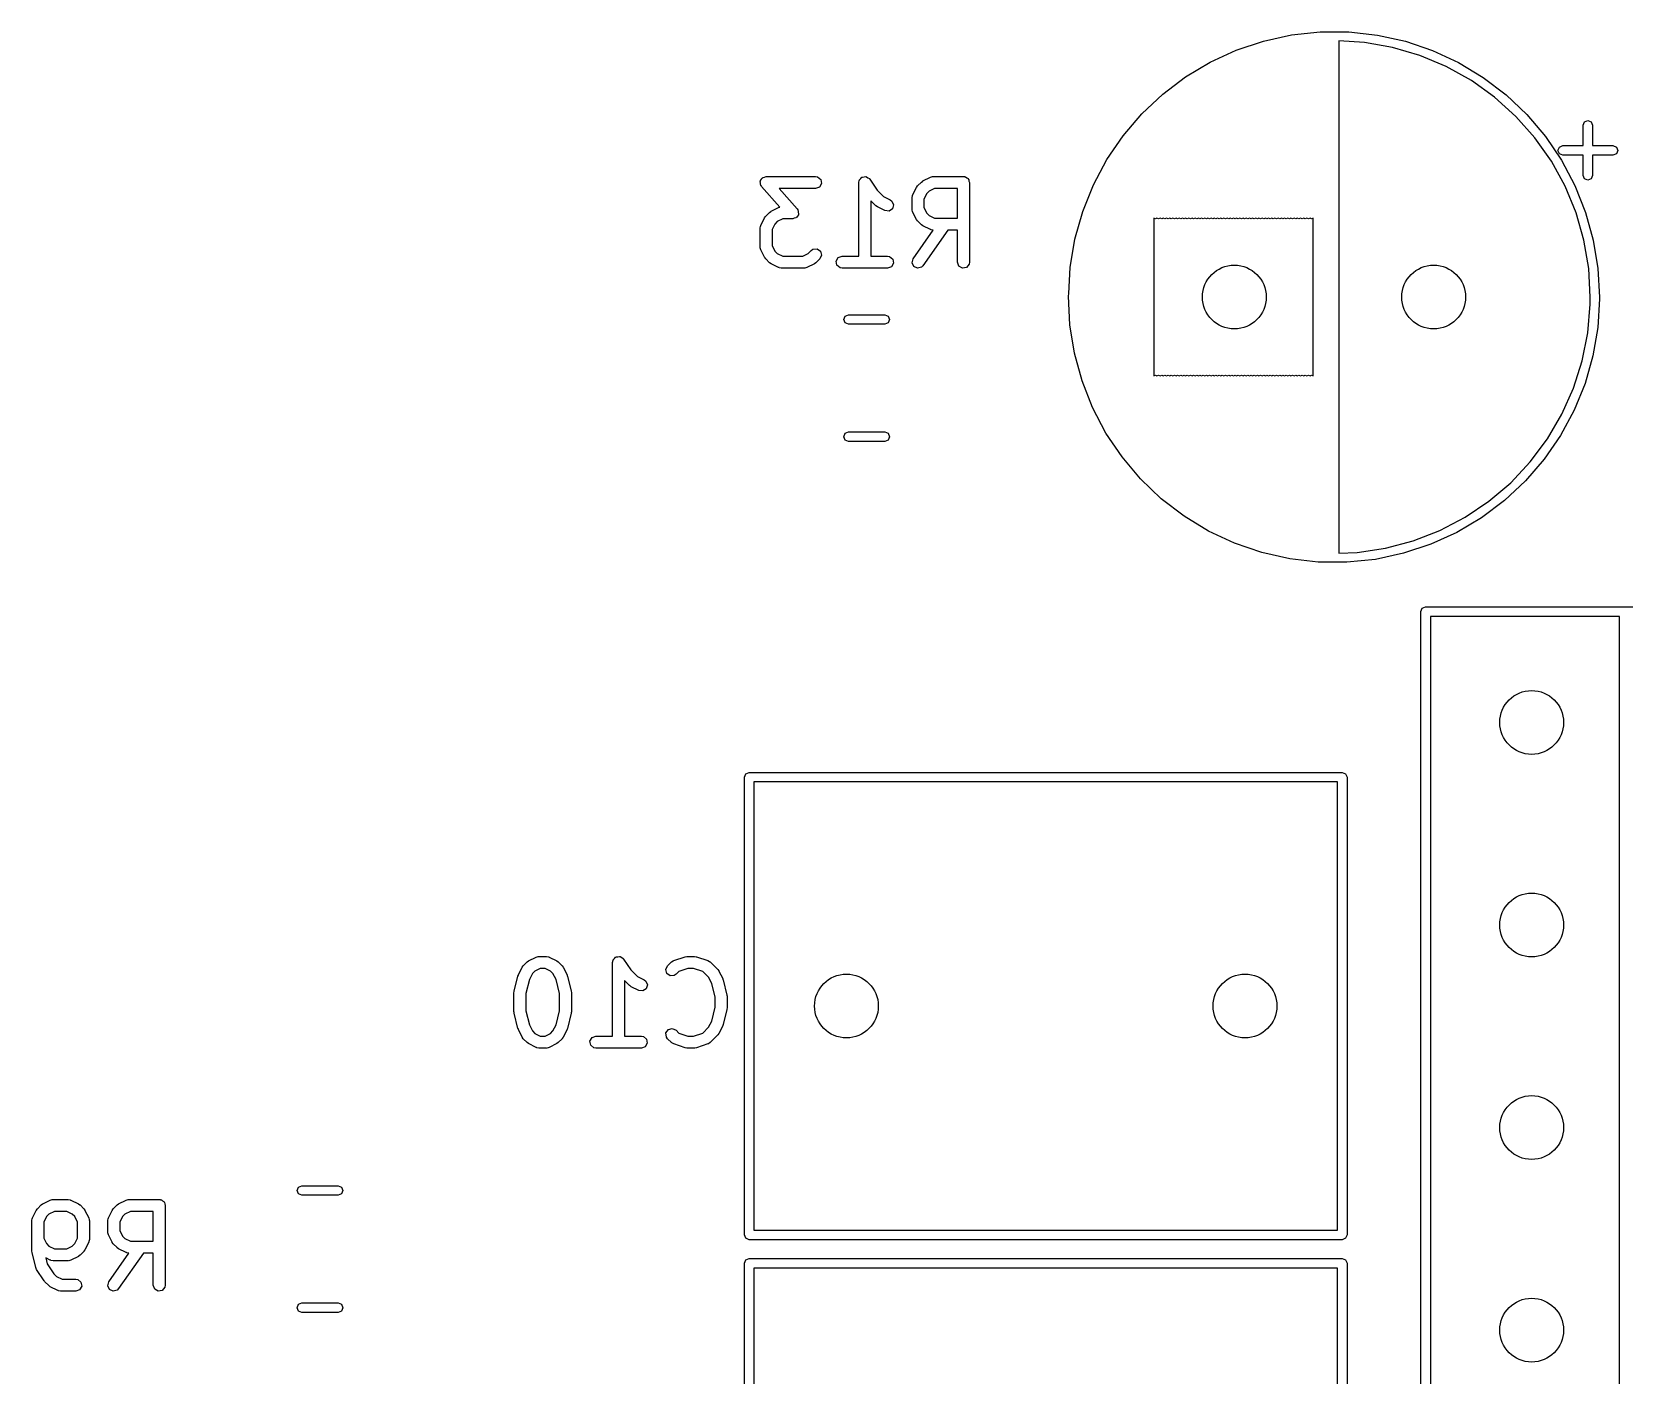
# Model space of a CAD drawing. Extents: x 83 to 134, y -229 to -46.
# Drawn here: x 86.56 to 106.53, y -89.97 to -73.13 of the extents above; entities that cross this region are included whole.
import ezdxf

# ---------------------------------------------------------------- set-up
doc = ezdxf.new("R2010")
doc.units = 0
doc.layers.add('BLACK', color=7, linetype='CONTINUOUS')

msp = doc.modelspace()

# ---------------------------------------------------------------- linework, layer by layer
at = {"layer": 'BLACK', "linetype": 'CONTINUOUS'}
for p, q in [((101.664, -73.3578), (102.006, -73.2436)), ((102.006, -73.2436), (102.358, -73.1668)), ((102.358, -73.1668), (102.716, -73.1286)), ((102.716, -73.1286), (103.076, -73.1292)), ((103.271, -73.2616), (102.95, -73.2414)), ((102.95, -73.2414), (102.95, -79.6639)), ((103.076, -73.1292), (103.434, -73.1687)), ((103.624, -73.3239), (103.271, -73.2616)), ((103.434, -73.1687), (103.786, -73.2467)), ((103.786, -73.2467), (104.127, -73.3621)), ((101.337, -73.5083), (101.664, -73.3578)), ((103.968, -73.4252), (103.624, -73.3239)), ((104.299, -73.5643), (103.968, -73.4252)), ((104.127, -73.3621), (104.453, -73.5138)), ((100.741, -73.9106), (101.028, -73.6933)), ((101.028, -73.6933), (101.337, -73.5083)), ((104.613, -73.7394), (104.299, -73.5643)), ((104.453, -73.5138), (104.762, -73.6998)), ((104.762, -73.6998), (105.048, -73.9181)), ((104.905, -73.9484), (104.613, -73.7394)), ((100.479, -74.1576), (100.741, -73.9106)), ((105.171, -74.1886), (104.905, -73.9484)), ((105.048, -73.9181), (105.309, -74.166)), ((100.245, -74.4314), (100.479, -74.1576)), ((105.41, -74.457), (105.171, -74.1886)), ((105.309, -74.166), (105.542, -74.4407)), ((106.015, -74.3), (106.033, -74.2576)), ((106.015, -74.555), (106.015, -74.3)), ((106.033, -74.2576), (106.075, -74.24)), ((106.075, -74.24), (106.118, -74.2576)), ((106.118, -74.2576), (106.135, -74.3)), ((106.135, -74.3), (106.135, -74.555)), ((100.042, -74.729), (100.245, -74.4314)), ((105.617, -74.7503), (105.41, -74.457)), ((105.542, -74.4407), (105.744, -74.7389)), ((105.7, -74.615), (105.718, -74.5726)), ((105.718, -74.6574), (105.7, -74.615)), ((105.718, -74.5726), (105.76, -74.555)), ((105.76, -74.675), (105.718, -74.6574)), ((105.76, -74.555), (106.015, -74.555)), ((106.015, -74.675), (105.76, -74.675)), ((106.015, -74.93), (106.015, -74.675)), ((106.135, -74.555), (106.39, -74.555)), ((106.39, -74.675), (106.135, -74.675)), ((106.135, -74.675), (106.135, -74.93)), ((106.39, -74.555), (106.433, -74.5726)), ((106.433, -74.6574), (106.39, -74.675)), ((106.433, -74.5726), (106.45, -74.615)), ((106.45, -74.615), (106.433, -74.6574)), ((99.872, -75.0467), (100.042, -74.729)), ((105.789, -75.0648), (105.617, -74.7503)), ((105.744, -74.7389), (105.913, -75.0572)), ((95.6929, -75.0044), (95.6958, -74.9992)), ((95.6964, -75.0243), (95.6929, -75.0044)), ((95.6957, -74.9932), (95.7084, -74.9774)), ((95.6958, -74.9992), (95.6957, -74.9932)), ((95.6968, -75.0445), (95.6964, -75.0243)), ((95.7012, -75.0518), (95.6968, -75.0445)), ((95.7018, -75.0549), (95.7012, -75.0518)), ((95.7044, -75.0571), (95.7018, -75.0549)), ((95.7103, -75.0668), (95.7044, -75.0571)), ((95.7084, -74.9774), (95.7185, -74.9599)), ((95.938, -75.327), (95.7103, -75.0668)), ((95.7185, -74.9599), (95.7241, -74.9579)), ((95.7241, -74.9579), (95.7279, -74.9532)), ((95.7279, -74.9532), (95.7477, -74.9493)), ((95.7477, -74.9493), (95.7667, -74.9424)), ((95.7667, -74.9424), (96.3858, -74.9424)), ((96.3858, -75.0924), (95.932, -75.0924)), ((95.932, -75.0924), (96.1565, -75.3489)), ((96.3858, -74.9424), (96.4114, -74.9469)), ((96.434, -75.0748), (96.3858, -75.0924)), ((96.4114, -74.9469), (96.4507, -74.9799)), ((96.4596, -75.0304), (96.434, -75.0748)), ((96.4507, -74.9799), (96.4596, -75.0304)), ((96.9298, -75.0174), (96.9343, -74.9917)), ((96.9298, -75.9424), (96.9298, -75.0174)), ((96.9343, -74.9917), (96.9371, -74.9884)), ((96.9371, -74.9884), (96.9376, -74.9841)), ((96.9376, -74.9841), (96.9533, -74.9691)), ((96.9533, -74.9691), (96.9673, -74.9524)), ((96.9673, -74.9524), (96.9716, -74.9517)), ((96.9716, -74.9517), (96.9747, -74.9487)), ((96.9747, -74.9487), (96.9964, -74.9473)), ((96.9964, -74.9473), (97.0178, -74.9435)), ((97.0178, -74.9435), (97.0216, -74.9457)), ((97.0216, -74.9457), (97.0259, -74.9454)), ((97.0259, -74.9454), (97.0434, -74.9583)), ((97.0434, -74.9583), (97.0623, -74.9692)), ((97.0623, -74.9692), (97.0637, -74.9732)), ((97.0637, -74.9732), (97.0672, -74.9758)), ((97.0672, -74.9758), (97.1583, -75.1125)), ((97.6044, -75.1743), (97.652, -75.0791)), ((97.652, -75.0791), (97.6654, -75.0611)), ((97.6654, -75.0611), (97.6661, -75.0596)), ((97.6661, -75.0596), (97.7137, -75.012)), ((97.7137, -75.012), (97.732, -74.9991)), ((97.732, -74.9991), (97.7332, -74.9979)), ((97.7332, -74.9979), (97.8284, -74.9503)), ((97.8797, -75.0924), (97.8111, -75.1266)), ((97.8284, -74.9503), (97.8534, -74.9429)), ((97.8534, -74.9429), (97.8577, -74.9439)), ((97.8577, -74.9439), (97.862, -74.9424)), ((97.862, -74.9424), (98.2429, -74.9424)), ((98.1679, -75.0924), (97.8797, -75.0924)), ((98.1679, -75.4662), (98.1679, -75.0924)), ((98.2429, -74.9424), (98.2526, -74.9441)), ((98.2526, -74.9441), (98.2559, -74.9435)), ((98.2559, -74.9435), (98.2588, -74.9452)), ((98.2588, -74.9452), (98.2686, -74.9469)), ((98.2686, -74.9469), (98.2835, -74.9594)), ((98.2835, -74.9594), (98.3004, -74.9692)), ((98.3004, -74.9692), (98.3027, -74.9755)), ((98.3027, -74.9755), (98.3079, -74.9799)), ((98.3079, -74.9799), (98.3112, -74.9991)), ((98.3112, -74.9991), (98.3179, -75.0174)), ((98.3179, -75.0174), (98.3179, -76.0174)), ((99.7377, -75.3809), (99.872, -75.0467)), ((105.926, -75.3967), (105.789, -75.0648)), ((105.913, -75.0572), (106.046, -75.3919)), ((106.033, -74.9724), (106.015, -74.93)), ((106.075, -74.99), (106.033, -74.9724)), ((106.118, -74.9724), (106.075, -74.99)), ((106.135, -74.93), (106.118, -74.9724)), ((97.1423, -75.3085), (97.0798, -75.2461)), ((97.0798, -75.2461), (97.0798, -75.9424)), ((97.1583, -75.1125), (97.2397, -75.1938)), ((97.2397, -75.1938), (97.3241, -75.236)), ((97.3241, -75.236), (97.345, -75.2515)), ((97.345, -75.2515), (97.3654, -75.2986)), ((97.3654, -75.2986), (97.3508, -75.3478)), ((97.5965, -75.2079), (97.601, -75.1822)), ((97.5965, -75.3507), (97.5965, -75.2079)), ((97.601, -75.1822), (97.6039, -75.1788)), ((97.6039, -75.1788), (97.6044, -75.1743)), ((97.7807, -75.157), (97.7465, -75.2256)), ((97.7465, -75.2256), (97.7465, -75.333)), ((97.8111, -75.1266), (97.7807, -75.157)), ((95.6996, -75.5553), (95.7473, -75.46)), ((95.7473, -75.46), (95.7606, -75.442)), ((95.7606, -75.442), (95.7613, -75.4405)), ((95.7613, -75.4405), (95.8089, -75.3929)), ((95.8089, -75.3929), (95.8273, -75.3801)), ((95.8273, -75.3801), (95.8284, -75.3789)), ((95.8284, -75.3789), (95.9236, -75.3313)), ((95.9749, -75.4733), (95.9064, -75.5076)), ((95.9236, -75.3313), (95.938, -75.327)), ((96.1, -75.4733), (95.9749, -75.4733)), ((96.119, -75.4664), (96.1, -75.4733)), ((96.1389, -75.4625), (96.119, -75.4664)), ((96.1426, -75.4578), (96.1389, -75.4625)), ((96.1483, -75.4558), (96.1426, -75.4578)), ((96.1584, -75.4383), (96.1483, -75.4558)), ((96.1565, -75.3489), (96.1623, -75.3586)), ((96.171, -75.4225), (96.1584, -75.4383)), ((96.1623, -75.3586), (96.165, -75.3608)), ((96.165, -75.3608), (96.1655, -75.3639)), ((96.1655, -75.3639), (96.17, -75.3712)), ((96.17, -75.3712), (96.1704, -75.3914)), ((96.1704, -75.3914), (96.1739, -75.4114)), ((96.1739, -75.4114), (96.1709, -75.4165)), ((96.1709, -75.4165), (96.171, -75.4225)), ((97.1437, -75.3092), (97.1423, -75.3085)), ((97.1617, -75.3226), (97.1437, -75.3092)), ((97.257, -75.3702), (97.1617, -75.3226)), ((97.3079, -75.376), (97.257, -75.3702)), ((97.3508, -75.3478), (97.3079, -75.376)), ((97.598, -75.3549), (97.5965, -75.3507)), ((97.597, -75.3593), (97.598, -75.3549)), ((97.6044, -75.3843), (97.597, -75.3593)), ((97.652, -75.4795), (97.6044, -75.3843)), ((97.6532, -75.4806), (97.652, -75.4795)), ((97.6661, -75.499), (97.6532, -75.4806)), ((97.7137, -75.5466), (97.6661, -75.499)), ((97.7465, -75.333), (97.7807, -75.4015)), ((97.7807, -75.4015), (97.8111, -75.4319)), ((97.8111, -75.4319), (97.8797, -75.4662)), ((97.8797, -75.4662), (98.1679, -75.4662)), ((99.6402, -75.7276), (99.7377, -75.3809)), ((100.649, -75.474), (100.629, -75.4657)), ((100.629, -75.4657), (100.629, -77.4423)), ((100.669, -75.4657), (100.649, -75.474)), ((100.689, -75.474), (100.669, -75.4657)), ((100.709, -75.4657), (100.689, -75.474)), ((100.729, -75.474), (100.709, -75.4657)), ((100.749, -75.4657), (100.729, -75.474)), ((100.769, -75.474), (100.749, -75.4657)), ((100.789, -75.4657), (100.769, -75.474)), ((100.809, -75.474), (100.789, -75.4657)), ((100.829, -75.4657), (100.809, -75.474)), ((100.849, -75.474), (100.829, -75.4657)), ((100.869, -75.4657), (100.849, -75.474)), ((100.889, -75.474), (100.869, -75.4657)), ((100.909, -75.4657), (100.889, -75.474)), ((100.929, -75.474), (100.909, -75.4657)), ((100.949, -75.4657), (100.929, -75.474)), ((100.969, -75.474), (100.949, -75.4657)), ((100.989, -75.4657), (100.969, -75.474)), ((101.009, -75.474), (100.989, -75.4657)), ((101.029, -75.4657), (101.009, -75.474)), ((101.049, -75.474), (101.029, -75.4657)), ((101.069, -75.4657), (101.049, -75.474)), ((101.089, -75.474), (101.069, -75.4657)), ((101.109, -75.4657), (101.089, -75.474)), ((101.129, -75.474), (101.109, -75.4657)), ((101.149, -75.4657), (101.129, -75.474)), ((101.169, -75.474), (101.149, -75.4657)), ((101.189, -75.4657), (101.169, -75.474)), ((101.209, -75.474), (101.189, -75.4657)), ((101.229, -75.4657), (101.209, -75.474)), ((101.249, -75.474), (101.229, -75.4657)), ((101.269, -75.4657), (101.249, -75.474)), ((101.289, -75.474), (101.269, -75.4657)), ((101.309, -75.4657), (101.289, -75.474)), ((101.329, -75.474), (101.309, -75.4657)), ((101.349, -75.4657), (101.329, -75.474)), ((101.369, -75.474), (101.349, -75.4657)), ((101.389, -75.4657), (101.369, -75.474)), ((101.409, -75.474), (101.389, -75.4657)), ((101.429, -75.4657), (101.409, -75.474)), ((101.449, -75.474), (101.429, -75.4657)), ((101.469, -75.4657), (101.449, -75.474)), ((101.489, -75.474), (101.469, -75.4657)), ((101.509, -75.4657), (101.489, -75.474)), ((101.529, -75.474), (101.509, -75.4657)), ((101.549, -75.4657), (101.529, -75.474)), ((101.569, -75.474), (101.549, -75.4657)), ((101.589, -75.4657), (101.569, -75.474)), ((101.609, -75.474), (101.589, -75.4657)), ((101.629, -75.4657), (101.609, -75.474)), ((101.649, -75.474), (101.629, -75.4657)), ((101.669, -75.4657), (101.649, -75.474)), ((101.689, -75.474), (101.669, -75.4657)), ((101.709, -75.4657), (101.689, -75.474)), ((101.729, -75.474), (101.709, -75.4657)), ((101.749, -75.4657), (101.729, -75.474)), ((101.769, -75.474), (101.749, -75.4657)), ((101.789, -75.4657), (101.769, -75.474)), ((101.809, -75.474), (101.789, -75.4657)), ((101.829, -75.4657), (101.809, -75.474)), ((101.849, -75.474), (101.829, -75.4657)), ((101.869, -75.4657), (101.849, -75.474)), ((101.889, -75.474), (101.869, -75.4657)), ((101.909, -75.4657), (101.889, -75.474)), ((101.929, -75.474), (101.909, -75.4657)), ((101.949, -75.4657), (101.929, -75.474)), ((101.969, -75.474), (101.949, -75.4657)), ((101.989, -75.4657), (101.969, -75.474)), ((102.009, -75.474), (101.989, -75.4657)), ((102.029, -75.4657), (102.009, -75.474)), ((102.049, -75.474), (102.029, -75.4657)), ((102.069, -75.4657), (102.049, -75.474)), ((102.089, -75.474), (102.069, -75.4657)), ((102.109, -75.4657), (102.089, -75.474)), ((102.129, -75.474), (102.109, -75.4657)), ((102.149, -75.4657), (102.129, -75.474)), ((102.169, -75.474), (102.149, -75.4657)), ((102.189, -75.4655), (102.169, -75.474)), ((102.21, -75.474), (102.189, -75.4655)), ((102.23, -75.4657), (102.21, -75.474)), ((102.25, -75.474), (102.23, -75.4657)), ((102.27, -75.4657), (102.25, -75.474)), ((102.29, -75.474), (102.27, -75.4657)), ((102.31, -75.4657), (102.29, -75.474)), ((102.33, -75.474), (102.31, -75.4657)), ((102.35, -75.4657), (102.33, -75.474)), ((102.37, -75.474), (102.35, -75.4657)), ((102.39, -75.4657), (102.37, -75.474)), ((102.41, -75.474), (102.39, -75.4657)), ((102.43, -75.4657), (102.41, -75.474)), ((102.45, -75.474), (102.43, -75.4657)), ((102.47, -75.4657), (102.45, -75.474)), ((102.49, -75.474), (102.47, -75.4657)), ((102.51, -75.4657), (102.49, -75.474)), ((102.53, -75.474), (102.51, -75.4657)), ((102.55, -75.4657), (102.53, -75.474)), ((102.57, -75.474), (102.55, -75.4657)), ((102.59, -75.4657), (102.57, -75.474)), ((102.61, -75.474), (102.59, -75.4657)), ((102.63, -75.4657), (102.61, -75.474)), ((102.63, -77.4423), (102.63, -75.4657)), ((106.025, -75.7417), (105.926, -75.3967)), ((106.046, -75.3919), (106.142, -75.7389)), ((95.6917, -75.5888), (95.6962, -75.5632)), ((95.6917, -75.8269), (95.6917, -75.5888)), ((95.6962, -75.5632), (95.6991, -75.5597)), ((95.6991, -75.5597), (95.6996, -75.5553)), ((95.876, -75.538), (95.8417, -75.6065)), ((95.8417, -75.6065), (95.8417, -75.8092)), ((95.9064, -75.5076), (95.876, -75.538)), ((97.61, -75.9744), (97.8609, -75.616)), ((97.7152, -75.5473), (97.7137, -75.5466)), ((97.7332, -75.5607), (97.7152, -75.5473)), ((98.0439, -75.6162), (97.7329, -76.0604)), ((97.8284, -75.6083), (97.7332, -75.5607)), ((97.8329, -75.6088), (97.8284, -75.6083)), ((97.8363, -75.6117), (97.8329, -75.6088)), ((97.8609, -75.616), (97.8363, -75.6117)), ((98.1679, -75.6162), (98.0439, -75.6162)), ((98.1679, -76.0174), (98.1679, -75.6162)), ((95.6932, -75.8311), (95.6917, -75.8269)), ((95.6922, -75.8355), (95.6932, -75.8311)), ((95.6996, -75.8604), (95.6922, -75.8355)), ((95.7473, -75.9557), (95.6996, -75.8604)), ((95.8417, -75.8092), (95.876, -75.8777)), ((95.876, -75.8777), (95.9064, -75.9081)), ((96.2937, -75.9081), (96.3327, -75.8691)), ((96.3327, -75.8691), (96.3541, -75.8542)), ((96.3541, -75.8542), (96.4052, -75.8497)), ((96.4052, -75.8497), (96.4472, -75.8791)), ((96.4472, -75.8791), (96.4605, -75.9287)), ((99.5808, -76.0828), (99.6402, -75.7276)), ((106.085, -76.0956), (106.025, -75.7417)), ((106.142, -75.7389), (106.201, -76.0944)), ((95.7484, -75.9568), (95.7473, -75.9557)), ((95.7613, -75.9752), (95.7484, -75.9568)), ((95.8089, -76.0228), (95.7613, -75.9752)), ((95.8104, -76.0235), (95.8089, -76.0228)), ((95.8284, -76.0368), (95.8104, -76.0235)), ((95.9236, -76.0845), (95.8284, -76.0368)), ((95.9064, -75.9081), (95.9749, -75.9424)), ((95.9281, -76.085), (95.9236, -76.0845)), ((95.9315, -76.0879), (95.9281, -76.085)), ((95.9572, -76.0924), (95.9315, -76.0879)), ((96.2429, -76.0924), (95.9572, -76.0924)), ((95.9749, -75.9424), (96.2252, -75.9424)), ((96.2252, -75.9424), (96.2937, -75.9081)), ((96.2471, -76.0908), (96.2429, -76.0924)), ((96.2515, -76.0919), (96.2471, -76.0908)), ((96.2764, -76.0845), (96.2515, -76.0919)), ((96.3717, -76.0368), (96.2764, -76.0845)), ((96.3728, -76.0357), (96.3717, -76.0368)), ((96.3912, -76.0228), (96.3728, -76.0357)), ((96.4388, -75.9752), (96.3912, -76.0228)), ((96.4605, -75.9287), (96.4388, -75.9752)), ((96.6452, -76.0044), (96.6709, -75.9599)), ((96.6541, -76.0549), (96.6452, -76.0044)), ((96.6934, -76.0879), (96.6541, -76.0549)), ((96.6709, -75.9599), (96.7191, -75.9424)), ((96.7191, -76.0924), (96.6934, -76.0879)), ((96.7191, -75.9424), (96.9298, -75.9424)), ((97.2905, -76.0924), (96.7191, -76.0924)), ((97.0798, -75.9424), (97.2905, -75.9424)), ((97.2905, -75.9424), (97.3162, -75.9469)), ((97.3387, -76.0748), (97.2905, -76.0924)), ((97.3162, -75.9469), (97.3555, -75.9799)), ((97.3644, -76.0304), (97.3387, -76.0748)), ((97.3555, -75.9799), (97.3644, -76.0304)), ((97.5968, -76.0239), (97.61, -75.9744)), ((97.6185, -76.0704), (97.5968, -76.0239)), ((97.665, -76.0921), (97.6185, -76.0704)), ((97.7145, -76.0788), (97.665, -76.0921)), ((97.7329, -76.0604), (97.7145, -76.0788)), ((98.1855, -76.0656), (98.1679, -76.0174)), ((98.2299, -76.0912), (98.1855, -76.0656)), ((98.2804, -76.0823), (98.2299, -76.0912)), ((98.3134, -76.043), (98.2804, -76.0823)), ((98.3179, -76.0174), (98.3134, -76.043)), ((99.5619, -76.4091), (99.5808, -76.0828)), ((106.105, -76.454), (106.085, -76.0956)), ((106.201, -76.0944), (106.22, -76.454)), ((99.56, -76.4424), (99.5619, -76.4091)), ((99.5782, -76.8021), (99.56, -76.4424)), ((106.104, -76.5438), (106.105, -76.454)), ((106.22, -76.4772), (106.198, -76.8367)), ((106.22, -76.454), (106.22, -76.4772)), ((96.7416, -76.735), (96.7591, -76.6926)), ((96.7591, -76.6926), (96.8016, -76.675)), ((96.8016, -76.675), (97.2557, -76.675)), ((97.2557, -76.675), (97.2981, -76.6926)), ((97.2981, -76.6926), (97.3157, -76.735)), ((106.074, -76.9014), (106.104, -76.5438)), ((96.7591, -76.7774), (96.7416, -76.735)), ((96.8016, -76.795), (96.7591, -76.7774)), ((97.2557, -76.795), (96.8016, -76.795)), ((97.2981, -76.7774), (97.2557, -76.795)), ((97.3157, -76.735), (97.2981, -76.7774)), ((99.6352, -77.1577), (99.5782, -76.8021)), ((106.004, -77.2536), (106.074, -76.9014)), ((106.198, -76.8367), (106.137, -77.1918)), ((99.7302, -77.5051), (99.6352, -77.1577)), ((105.896, -77.5957), (106.004, -77.2536)), ((106.137, -77.1918), (106.039, -77.5381)), ((100.629, -77.4423), (100.649, -77.434)), ((100.649, -77.434), (100.669, -77.4423)), ((100.669, -77.4423), (100.689, -77.434)), ((100.689, -77.434), (100.709, -77.4423)), ((100.709, -77.4423), (100.729, -77.434)), ((100.729, -77.434), (100.749, -77.4423)), ((100.749, -77.4423), (100.769, -77.434)), ((100.769, -77.434), (100.789, -77.4423)), ((100.789, -77.4423), (100.809, -77.434)), ((100.809, -77.434), (100.829, -77.4423)), ((100.829, -77.4423), (100.849, -77.434)), ((100.849, -77.434), (100.869, -77.4423)), ((100.869, -77.4423), (100.889, -77.434)), ((100.889, -77.434), (100.909, -77.4423)), ((100.909, -77.4423), (100.929, -77.434)), ((100.929, -77.434), (100.949, -77.4423)), ((100.949, -77.4423), (100.969, -77.434)), ((100.969, -77.434), (100.989, -77.4423)), ((100.989, -77.4423), (101.009, -77.434)), ((101.009, -77.434), (101.029, -77.4423)), ((101.029, -77.4423), (101.049, -77.434)), ((101.049, -77.434), (101.069, -77.4423)), ((101.069, -77.4423), (101.089, -77.434)), ((101.089, -77.434), (101.109, -77.4423)), ((101.109, -77.4423), (101.129, -77.434)), ((101.129, -77.434), (101.149, -77.4423)), ((101.149, -77.4423), (101.169, -77.434)), ((101.169, -77.434), (101.189, -77.4423)), ((101.189, -77.4423), (101.209, -77.434)), ((101.209, -77.434), (101.229, -77.4423)), ((101.229, -77.4423), (101.249, -77.434)), ((101.249, -77.434), (101.269, -77.4423)), ((101.269, -77.4423), (101.289, -77.434)), ((101.289, -77.434), (101.309, -77.4423)), ((101.309, -77.4423), (101.329, -77.434)), ((101.329, -77.434), (101.349, -77.4423)), ((101.349, -77.4423), (101.369, -77.434)), ((101.369, -77.434), (101.389, -77.4423)), ((101.389, -77.4423), (101.409, -77.434)), ((101.409, -77.434), (101.429, -77.4423)), ((101.429, -77.4423), (101.449, -77.434)), ((101.449, -77.434), (101.469, -77.4423)), ((101.469, -77.4423), (101.489, -77.434)), ((101.489, -77.434), (101.509, -77.4423)), ((101.509, -77.4423), (101.529, -77.434)), ((101.529, -77.434), (101.549, -77.4423)), ((101.549, -77.4423), (101.569, -77.434)), ((101.569, -77.434), (101.589, -77.4423)), ((101.589, -77.4423), (101.609, -77.434)), ((101.609, -77.434), (101.629, -77.4423)), ((101.629, -77.4423), (101.649, -77.434)), ((101.649, -77.434), (101.669, -77.4423)), ((101.669, -77.4423), (101.689, -77.434)), ((101.689, -77.434), (101.709, -77.4423)), ((101.709, -77.4423), (101.729, -77.434)), ((101.729, -77.434), (101.749, -77.4423)), ((101.749, -77.4423), (101.769, -77.434)), ((101.769, -77.434), (101.789, -77.4423)), ((101.789, -77.4423), (101.809, -77.434)), ((101.809, -77.434), (101.829, -77.4423)), ((101.829, -77.4423), (101.849, -77.434)), ((101.849, -77.434), (101.869, -77.4423)), ((101.869, -77.4423), (101.889, -77.434)), ((101.889, -77.434), (101.909, -77.4423)), ((101.909, -77.4423), (101.929, -77.434)), ((101.929, -77.434), (101.949, -77.4423)), ((101.949, -77.4423), (101.969, -77.434)), ((101.969, -77.434), (101.989, -77.4423)), ((101.989, -77.4423), (102.009, -77.434)), ((102.009, -77.434), (102.029, -77.4423)), ((102.029, -77.4423), (102.049, -77.434)), ((102.049, -77.434), (102.069, -77.4423)), ((102.069, -77.4423), (102.089, -77.434)), ((102.089, -77.434), (102.109, -77.4423)), ((102.109, -77.4423), (102.129, -77.434)), ((102.129, -77.434), (102.149, -77.4423)), ((102.149, -77.4423), (102.169, -77.434)), ((102.169, -77.434), (102.189, -77.4425)), ((102.189, -77.4425), (102.21, -77.434)), ((102.21, -77.434), (102.23, -77.4423)), ((102.23, -77.4423), (102.25, -77.434)), ((102.25, -77.434), (102.27, -77.4423)), ((102.27, -77.4423), (102.29, -77.434)), ((102.29, -77.434), (102.31, -77.4423)), ((102.31, -77.4423), (102.33, -77.434)), ((102.33, -77.434), (102.35, -77.4423)), ((102.35, -77.4423), (102.37, -77.434)), ((102.37, -77.434), (102.39, -77.4423)), ((102.39, -77.4423), (102.41, -77.434)), ((102.41, -77.434), (102.43, -77.4423)), ((102.43, -77.4423), (102.45, -77.434)), ((102.45, -77.434), (102.47, -77.4423)), ((102.47, -77.4423), (102.49, -77.434)), ((102.49, -77.434), (102.51, -77.4423)), ((102.51, -77.4423), (102.53, -77.434)), ((102.53, -77.434), (102.55, -77.4423)), ((102.55, -77.4423), (102.57, -77.434)), ((102.57, -77.434), (102.59, -77.4423)), ((102.59, -77.4423), (102.61, -77.434)), ((102.61, -77.434), (102.63, -77.4423)), ((99.8622, -77.8402), (99.7302, -77.5051)), ((105.75, -77.9236), (105.896, -77.5957)), ((106.039, -77.5381), (105.903, -77.8718)), ((100.03, -78.1591), (99.8622, -77.8402)), ((105.903, -77.8718), (105.732, -78.189)), ((105.568, -78.2332), (105.75, -77.9236)), ((96.7416, -78.205), (96.7591, -78.1626)), ((96.7591, -78.2474), (96.7416, -78.205)), ((96.7591, -78.1626), (96.8016, -78.145)), ((96.8016, -78.265), (96.7591, -78.2474)), ((96.8016, -78.145), (97.2557, -78.145)), ((97.2557, -78.265), (96.8016, -78.265)), ((97.2557, -78.145), (97.2981, -78.1626)), ((97.2981, -78.2474), (97.2557, -78.265)), ((97.2981, -78.1626), (97.3157, -78.205)), ((97.3157, -78.205), (97.2981, -78.2474)), ((100.231, -78.458), (100.03, -78.1591)), ((105.353, -78.5206), (105.568, -78.2332)), ((105.732, -78.189), (105.528, -78.4858)), ((100.463, -78.7335), (100.231, -78.458)), ((105.528, -78.4858), (105.293, -78.7588)), ((105.107, -78.7823), (105.353, -78.5206)), ((100.723, -78.9824), (100.463, -78.7335)), ((104.834, -79.0149), (105.107, -78.7823)), ((105.293, -78.7588), (105.03, -79.0049)), ((101.009, -79.2016), (100.723, -78.9824)), ((104.536, -79.2156), (104.834, -79.0149)), ((105.03, -79.0049), (104.742, -79.2212)), ((101.316, -79.3887), (101.009, -79.2016)), ((104.218, -79.3819), (104.536, -79.2156)), ((104.742, -79.2212), (104.433, -79.4051)), ((101.643, -79.5415), (101.316, -79.3887)), ((103.884, -79.5117), (104.218, -79.3819)), ((104.433, -79.4051), (104.105, -79.5544)), ((101.983, -79.6582), (101.643, -79.5415)), ((102.335, -79.7374), (101.983, -79.6582)), ((102.95, -79.6639), (103.181, -79.6558)), ((103.181, -79.6558), (103.536, -79.6034)), ((103.763, -79.6675), (103.411, -79.743)), ((103.536, -79.6034), (103.884, -79.5117)), ((104.105, -79.5544), (103.763, -79.6675)), ((102.693, -79.7781), (102.335, -79.7374)), ((103.053, -79.78), (102.693, -79.7781)), ((103.411, -79.743), (103.053, -79.78)), ((103.98, -80.398), (103.998, -80.3556)), ((103.98, -100.958), (103.98, -80.398)), ((103.998, -80.3556), (104.04, -80.338)), ((104.04, -80.338), (114.32, -80.338)), ((106.47, -80.458), (104.1, -80.458)), ((104.1, -80.458), (104.1, -100.898)), ((106.47, -100.898), (106.47, -80.458)), ((95.494, -82.474), (95.5116, -82.4316)), ((95.494, -88.214), (95.494, -82.474)), ((95.5116, -82.4316), (95.554, -82.414)), ((95.554, -82.414), (102.994, -82.414)), ((102.994, -82.414), (103.036, -82.4316)), ((103.036, -82.4316), (103.054, -82.474)), ((103.054, -82.474), (103.054, -88.214)), ((95.614, -82.534), (95.614, -88.154)), ((102.934, -82.534), (95.614, -82.534)), ((102.934, -88.154), (102.934, -82.534)), ((92.6586, -84.9533), (92.7063, -84.8581)), ((92.7063, -84.8581), (92.7196, -84.8401)), ((92.7196, -84.8401), (92.7203, -84.8386)), ((92.7203, -84.8386), (92.7679, -84.791)), ((92.7679, -84.791), (92.7863, -84.7781)), ((92.7863, -84.7781), (92.7874, -84.7769)), ((92.7874, -84.7769), (92.8826, -84.7293)), ((92.9339, -84.8714), (92.8654, -84.9056)), ((92.8826, -84.7293), (92.9076, -84.7219)), ((92.9076, -84.7219), (92.912, -84.7229)), ((92.912, -84.7229), (92.9162, -84.7214)), ((92.9162, -84.7214), (93.0114, -84.7214)), ((92.9937, -84.8714), (92.9339, -84.8714)), ((93.0622, -84.9056), (92.9937, -84.8714)), ((93.0114, -84.7214), (93.0371, -84.7259)), ((93.0371, -84.7259), (93.0405, -84.7288)), ((93.0405, -84.7288), (93.045, -84.7293)), ((93.045, -84.7293), (93.1402, -84.7769)), ((93.1402, -84.7769), (93.1582, -84.7903)), ((93.1582, -84.7903), (93.1597, -84.791)), ((93.1597, -84.791), (93.2073, -84.8386)), ((93.2073, -84.8386), (93.2202, -84.857)), ((93.2202, -84.857), (93.2214, -84.8581)), ((93.2214, -84.8581), (93.269, -84.9533)), ((93.8412, -84.7964), (93.8457, -84.7707)), ((93.8412, -85.7214), (93.8412, -84.7964)), ((93.8457, -84.7707), (93.8485, -84.7674)), ((93.8485, -84.7674), (93.849, -84.7631)), ((93.849, -84.7631), (93.8647, -84.7481)), ((93.8647, -84.7481), (93.8787, -84.7314)), ((93.8787, -84.7314), (93.8829, -84.7307)), ((93.8829, -84.7307), (93.8861, -84.7277)), ((93.8861, -84.7277), (93.9078, -84.7263)), ((93.9078, -84.7263), (93.9292, -84.7225)), ((93.9292, -84.7225), (93.9329, -84.7247)), ((93.9329, -84.7247), (93.9373, -84.7244)), ((93.9373, -84.7244), (93.9548, -84.7373)), ((93.9548, -84.7373), (93.9736, -84.7482)), ((93.9736, -84.7482), (93.9751, -84.7522)), ((93.9751, -84.7522), (93.9786, -84.7548)), ((93.9786, -84.7548), (94.0697, -84.8915)), ((94.0697, -84.8915), (94.1511, -84.9728)), ((94.5081, -84.8851), (94.5298, -84.8386)), ((94.5214, -84.9346), (94.5081, -84.8851)), ((94.5298, -84.8386), (94.5774, -84.791)), ((94.5774, -84.791), (94.5988, -84.776)), ((94.5988, -84.776), (94.6032, -84.7756)), ((94.6032, -84.7756), (94.6068, -84.7728)), ((94.6068, -84.7728), (94.7496, -84.7252)), ((94.7855, -84.8714), (94.671, -84.9096)), ((94.7496, -84.7252), (94.7718, -84.7219)), ((94.7718, -84.7219), (94.7733, -84.7214)), ((94.7733, -84.7214), (94.8686, -84.7214)), ((94.8564, -84.8714), (94.7855, -84.8714)), ((94.9709, -84.9096), (94.8564, -84.8714)), ((94.8686, -84.7214), (94.8907, -84.7253)), ((94.8907, -84.7253), (94.8923, -84.7252)), ((94.8923, -84.7252), (95.0351, -84.7728)), ((95.0351, -84.7728), (95.0581, -84.7853)), ((95.0581, -84.7853), (95.0604, -84.7891)), ((95.0604, -84.7891), (95.0645, -84.791)), ((95.0645, -84.791), (95.1597, -84.8862)), ((95.1597, -84.8862), (95.1726, -84.9046)), ((92.6053, -85.1591), (92.653, -84.9687)), ((92.653, -84.9687), (92.6582, -84.9568)), ((92.6582, -84.9568), (92.6586, -84.9533)), ((92.7965, -85.013), (92.7531, -85.1866)), ((92.835, -84.936), (92.7965, -85.013)), ((92.8654, -84.9056), (92.835, -84.936)), ((93.0926, -84.936), (93.0622, -84.9056)), ((93.1311, -85.013), (93.0926, -84.936)), ((93.1745, -85.1866), (93.1311, -85.013)), ((93.269, -84.9533), (93.2727, -84.9657)), ((93.2727, -84.9657), (93.2747, -84.9687)), ((93.2747, -84.9687), (93.3223, -85.1591)), ((94.0536, -85.0875), (93.9912, -85.0251)), ((93.9912, -85.0251), (93.9912, -85.7214)), ((94.0551, -85.0882), (94.0536, -85.0875)), ((94.0731, -85.1016), (94.0551, -85.0882)), ((94.1511, -84.9728), (94.2354, -85.015)), ((94.2354, -85.015), (94.2564, -85.0305)), ((94.2564, -85.0305), (94.2768, -85.0776)), ((94.2768, -85.0776), (94.2621, -85.1268)), ((94.5634, -84.9641), (94.5214, -84.9346)), ((94.6146, -84.9596), (94.5634, -84.9641)), ((94.6359, -84.9447), (94.6146, -84.9596)), ((94.671, -84.9096), (94.6359, -84.9447)), ((95.045, -84.9837), (94.9709, -84.9096)), ((95.0835, -85.0607), (95.045, -84.9837)), ((95.1269, -85.2342), (95.0835, -85.0607)), ((95.1726, -84.9046), (95.1737, -84.9057)), ((95.1737, -84.9057), (95.2214, -85.0009)), ((95.2214, -85.0009), (95.2251, -85.0133)), ((95.2251, -85.0133), (95.227, -85.0163)), ((95.227, -85.0163), (95.2747, -85.2068)), ((92.6031, -85.1773), (92.6057, -85.1626)), ((92.6031, -85.4154), (92.6031, -85.1773)), ((92.6057, -85.1626), (92.6053, -85.1591)), ((92.7531, -85.1866), (92.7531, -85.4062)), ((93.1745, -85.4062), (93.1745, -85.1866)), ((93.3223, -85.1591), (93.3233, -85.1741)), ((93.3233, -85.1741), (93.3245, -85.1773)), ((93.3245, -85.1773), (93.3245, -85.4154)), ((94.1684, -85.1492), (94.0731, -85.1016)), ((94.2193, -85.155), (94.1684, -85.1492)), ((94.2621, -85.1268), (94.2193, -85.155)), ((95.1269, -85.3586), (95.1269, -85.2342)), ((95.2747, -85.2068), (95.2757, -85.2217)), ((95.2757, -85.2217), (95.2769, -85.225)), ((95.2769, -85.225), (95.2769, -85.3678)), ((92.6043, -85.4187), (92.6031, -85.4154)), ((92.6053, -85.4336), (92.6043, -85.4187)), ((92.653, -85.6241), (92.6053, -85.4336)), ((92.7531, -85.4062), (92.7965, -85.5797)), ((93.1311, -85.5797), (93.1745, -85.4062)), ((93.3223, -85.4336), (93.2747, -85.6241)), ((93.3245, -85.4154), (93.3219, -85.4302)), ((93.3219, -85.4302), (93.3223, -85.4336)), ((95.0835, -85.5321), (95.1269, -85.3586)), ((95.2747, -85.386), (95.227, -85.5765)), ((95.2769, -85.3678), (95.2743, -85.3826)), ((95.2743, -85.3826), (95.2747, -85.386)), ((92.6549, -85.627), (92.653, -85.6241)), ((92.6586, -85.6394), (92.6549, -85.627)), ((92.7063, -85.7347), (92.6586, -85.6394)), ((92.7965, -85.5797), (92.835, -85.6567)), ((92.835, -85.6567), (92.8654, -85.6871)), ((92.8654, -85.6871), (92.9339, -85.7214)), ((92.9937, -85.7214), (93.0622, -85.6871)), ((93.0622, -85.6871), (93.0926, -85.6567)), ((93.0926, -85.6567), (93.1311, -85.5797)), ((93.269, -85.6394), (93.2214, -85.7347)), ((93.2694, -85.6359), (93.269, -85.6394)), ((93.2747, -85.6241), (93.2694, -85.6359)), ((94.5104, -85.6817), (94.5398, -85.6397)), ((94.5149, -85.7328), (94.5104, -85.6817)), ((94.5398, -85.6397), (94.5894, -85.6264)), ((94.5894, -85.6264), (94.6359, -85.6481)), ((94.6359, -85.6481), (94.671, -85.6832)), ((94.671, -85.6832), (94.7855, -85.7214)), ((94.8564, -85.7214), (94.9709, -85.6832)), ((94.9709, -85.6832), (95.045, -85.6091)), ((95.045, -85.6091), (95.0835, -85.5321)), ((95.1737, -85.6871), (95.1604, -85.7051)), ((95.2214, -85.5918), (95.1737, -85.6871)), ((95.2218, -85.5883), (95.2214, -85.5918)), ((95.227, -85.5765), (95.2218, -85.5883)), ((92.7074, -85.7358), (92.7063, -85.7347)), ((92.7203, -85.7542), (92.7074, -85.7358)), ((92.7679, -85.8018), (92.7203, -85.7542)), ((92.7694, -85.8025), (92.7679, -85.8018)), ((92.7874, -85.8158), (92.7694, -85.8025)), ((92.8826, -85.8635), (92.7874, -85.8158)), ((92.8871, -85.864), (92.8826, -85.8635)), ((92.8905, -85.8669), (92.8871, -85.864)), ((92.9162, -85.8714), (92.8905, -85.8669)), ((93.0114, -85.8714), (92.9162, -85.8714)), ((92.9339, -85.7214), (92.9937, -85.7214)), ((93.0156, -85.8698), (93.0114, -85.8714)), ((93.02, -85.8709), (93.0156, -85.8698)), ((93.045, -85.8635), (93.02, -85.8709)), ((93.1402, -85.8158), (93.045, -85.8635)), ((93.1413, -85.8147), (93.1402, -85.8158)), ((93.1597, -85.8018), (93.1413, -85.8147)), ((93.2073, -85.7542), (93.1597, -85.8018)), ((93.208, -85.7527), (93.2073, -85.7542)), ((93.2214, -85.7347), (93.208, -85.7527)), ((93.5566, -85.7834), (93.5823, -85.7389)), ((93.5655, -85.8339), (93.5566, -85.7834)), ((93.6048, -85.8669), (93.5655, -85.8339)), ((93.5823, -85.7389), (93.6305, -85.7214)), ((93.6305, -85.8714), (93.6048, -85.8669)), ((93.6305, -85.7214), (93.8412, -85.7214)), ((94.2019, -85.8714), (93.6305, -85.8714)), ((93.9912, -85.7214), (94.2019, -85.7214)), ((94.2019, -85.7214), (94.2276, -85.7259)), ((94.2501, -85.8538), (94.2019, -85.8714)), ((94.2276, -85.7259), (94.2669, -85.7589)), ((94.2758, -85.8094), (94.2501, -85.8538)), ((94.2669, -85.7589), (94.2758, -85.8094)), ((94.5298, -85.7542), (94.5149, -85.7328)), ((94.5774, -85.8018), (94.5298, -85.7542)), ((94.5815, -85.8037), (94.5774, -85.8018)), ((94.5839, -85.8075), (94.5815, -85.8037)), ((94.6068, -85.8199), (94.5839, -85.8075)), ((94.7496, -85.8675), (94.6068, -85.8199)), ((94.7512, -85.8675), (94.7496, -85.8675)), ((94.7733, -85.8714), (94.7512, -85.8675)), ((94.8686, -85.8714), (94.7733, -85.8714)), ((94.7855, -85.7214), (94.8564, -85.7214)), ((94.8701, -85.8708), (94.8686, -85.8714)), ((94.8923, -85.8675), (94.8701, -85.8708)), ((95.0351, -85.8199), (94.8923, -85.8675)), ((95.0387, -85.8171), (95.0351, -85.8199)), ((95.0431, -85.8167), (95.0387, -85.8171)), ((95.0645, -85.8018), (95.0431, -85.8167)), ((95.1597, -85.7066), (95.0645, -85.8018)), ((95.1604, -85.7051), (95.1597, -85.7066)), ((89.8829, -87.657), (89.9005, -87.6146)), ((89.9005, -87.6994), (89.8829, -87.657)), ((89.9005, -87.6146), (89.9429, -87.597)), ((89.9429, -87.597), (90.3971, -87.597)), ((90.3971, -87.597), (90.4395, -87.6146)), ((90.4395, -87.6146), (90.4571, -87.657)), ((90.4571, -87.657), (90.4395, -87.6994)), ((86.6108, -87.9061), (86.6242, -87.8881)), ((86.6242, -87.8881), (86.6249, -87.8866)), ((86.6249, -87.8866), (86.6725, -87.839)), ((86.6725, -87.839), (86.6909, -87.8261)), ((86.6909, -87.8261), (86.692, -87.8249)), ((86.692, -87.8249), (86.7872, -87.7773)), ((86.7872, -87.7773), (86.8122, -87.7699)), ((86.8122, -87.7699), (86.8165, -87.7709)), ((86.8165, -87.7709), (86.8208, -87.7694)), ((86.8208, -87.7694), (87.0112, -87.7694)), ((87.0112, -87.7694), (87.0369, -87.7739)), ((87.0369, -87.7739), (87.0403, -87.7768)), ((87.0403, -87.7768), (87.0448, -87.7773)), ((87.0448, -87.7773), (87.14, -87.8249)), ((87.14, -87.8249), (87.158, -87.8383)), ((87.158, -87.8383), (87.1595, -87.839)), ((87.1595, -87.839), (87.2071, -87.8866)), ((87.2071, -87.8866), (87.22, -87.905)), ((87.5632, -87.9061), (87.5766, -87.8881)), ((87.5766, -87.8881), (87.5773, -87.8866)), ((87.5773, -87.8866), (87.6249, -87.839)), ((87.6249, -87.839), (87.6432, -87.8261)), ((87.6432, -87.8261), (87.6444, -87.8249)), ((87.6444, -87.8249), (87.7396, -87.7773)), ((87.7396, -87.7773), (87.7646, -87.7699)), ((87.7646, -87.7699), (87.7689, -87.7709)), ((87.7689, -87.7709), (87.7731, -87.7694)), ((87.7731, -87.7694), (88.1541, -87.7694)), ((88.1541, -87.7694), (88.1638, -87.7711)), ((88.1638, -87.7711), (88.1671, -87.7705)), ((88.1671, -87.7705), (88.17, -87.7722)), ((88.17, -87.7722), (88.1797, -87.7739)), ((88.1797, -87.7739), (88.1947, -87.7864)), ((88.1947, -87.7864), (88.2115, -87.7962)), ((88.2115, -87.7962), (88.2139, -87.8025)), ((88.2139, -87.8025), (88.219, -87.8069)), ((88.219, -87.8069), (88.2224, -87.8261)), ((88.2224, -87.8261), (88.2291, -87.8444)), ((88.2291, -87.8444), (88.2291, -88.8444)), ((89.9429, -87.717), (89.9005, -87.6994)), ((90.3971, -87.717), (89.9429, -87.717)), ((90.4395, -87.6994), (90.3971, -87.717)), ((86.5553, -88.0349), (86.5598, -88.0092)), ((86.5553, -88.4158), (86.5553, -88.0349)), ((86.5598, -88.0092), (86.5627, -88.0058)), ((86.5627, -88.0058), (86.5632, -88.0013)), ((86.5632, -88.0013), (86.6108, -87.9061)), ((86.7395, -87.984), (86.7053, -88.0526)), ((86.7053, -88.0526), (86.7053, -88.2552)), ((86.7699, -87.9536), (86.7395, -87.984)), ((86.8385, -87.9194), (86.7699, -87.9536)), ((86.9935, -87.9194), (86.8385, -87.9194)), ((87.062, -87.9536), (86.9935, -87.9194)), ((87.0925, -87.984), (87.062, -87.9536)), ((87.1267, -88.0526), (87.0925, -87.984)), ((87.1267, -88.2552), (87.1267, -88.0526)), ((87.22, -87.905), (87.2212, -87.9061)), ((87.2212, -87.9061), (87.2688, -88.0013)), ((87.2688, -88.0013), (87.2762, -88.0263)), ((87.2762, -88.0263), (87.2752, -88.0306)), ((87.2752, -88.0306), (87.2767, -88.0349)), ((87.2767, -88.0349), (87.2767, -88.273)), ((87.5077, -88.0349), (87.5122, -88.0092)), ((87.5077, -88.1777), (87.5077, -88.0349)), ((87.5122, -88.0092), (87.5151, -88.0058)), ((87.5151, -88.0058), (87.5156, -88.0013)), ((87.5156, -88.0013), (87.5632, -87.9061)), ((87.6919, -87.984), (87.6577, -88.0526)), ((87.6577, -88.0526), (87.6577, -88.16)), ((87.7223, -87.9536), (87.6919, -87.984)), ((87.7908, -87.9194), (87.7223, -87.9536)), ((88.0791, -87.9194), (87.7908, -87.9194)), ((88.0791, -88.2932), (88.0791, -87.9194)), ((86.7053, -88.2552), (86.7395, -88.3238)), ((87.0925, -88.3238), (87.1267, -88.2552)), ((87.2767, -88.273), (87.2722, -88.2986)), ((87.5092, -88.1819), (87.5077, -88.1777)), ((87.5082, -88.1863), (87.5092, -88.1819)), ((87.5156, -88.2113), (87.5082, -88.1863)), ((87.5632, -88.3065), (87.5156, -88.2113)), ((87.6577, -88.16), (87.6919, -88.2285)), ((87.6919, -88.2285), (87.7223, -88.2589)), ((87.7223, -88.2589), (87.7908, -88.2932)), ((95.5116, -88.2564), (95.494, -88.214)), ((95.554, -88.274), (95.5116, -88.2564)), ((102.994, -88.274), (95.554, -88.274)), ((95.614, -88.154), (102.934, -88.154)), ((103.036, -88.2564), (102.994, -88.274)), ((103.054, -88.214), (103.036, -88.2564)), ((86.5565, -88.4191), (86.5553, -88.4158)), ((86.5575, -88.434), (86.5565, -88.4191)), ((86.6051, -88.6245), (86.5575, -88.434)), ((86.7395, -88.3238), (86.7699, -88.3542)), ((86.7699, -88.3542), (86.8385, -88.3884)), ((86.8385, -88.3884), (86.9935, -88.3884)), ((86.9935, -88.3884), (87.062, -88.3542)), ((87.14, -88.4829), (87.0448, -88.5305)), ((87.062, -88.3542), (87.0925, -88.3238)), ((87.1411, -88.4817), (87.14, -88.4829)), ((87.1595, -88.4688), (87.1411, -88.4817)), ((87.2071, -88.4212), (87.1595, -88.4688)), ((87.2078, -88.4197), (87.2071, -88.4212)), ((87.2212, -88.4017), (87.2078, -88.4197)), ((87.2688, -88.3065), (87.2212, -88.4017)), ((87.2693, -88.302), (87.2688, -88.3065)), ((87.2722, -88.2986), (87.2693, -88.302)), ((87.5212, -88.8014), (87.7721, -88.443)), ((87.5644, -88.3076), (87.5632, -88.3065)), ((87.5773, -88.326), (87.5644, -88.3076)), ((87.6249, -88.3736), (87.5773, -88.326)), ((87.6264, -88.3743), (87.6249, -88.3736)), ((87.6444, -88.3877), (87.6264, -88.3743)), ((87.955, -88.4432), (87.6441, -88.8874)), ((87.7396, -88.4353), (87.6444, -88.3877)), ((87.7441, -88.4358), (87.7396, -88.4353)), ((87.7475, -88.4387), (87.7441, -88.4358)), ((87.7721, -88.443), (87.7475, -88.4387)), ((87.7908, -88.2932), (88.0791, -88.2932)), ((88.0791, -88.4432), (87.955, -88.4432)), ((88.0791, -88.8444), (88.0791, -88.4432)), ((86.6054, -88.6248), (86.6051, -88.6245)), ((86.6155, -88.6479), (86.6054, -88.6248)), ((86.7107, -88.7907), (86.6155, -88.6479)), ((86.7872, -88.5305), (86.729, -88.5014)), ((86.729, -88.5014), (86.7475, -88.5755)), ((86.7475, -88.5755), (86.8314, -88.7014)), ((86.7917, -88.531), (86.7872, -88.5305)), ((86.7951, -88.5339), (86.7917, -88.531)), ((86.8208, -88.5384), (86.7951, -88.5339)), ((87.0112, -88.5384), (86.8208, -88.5384)), ((87.0155, -88.5369), (87.0112, -88.5384)), ((87.0198, -88.5379), (87.0155, -88.5369)), ((87.0448, -88.5305), (87.0198, -88.5379)), ((95.494, -88.57), (95.5116, -88.5276)), ((95.494, -94.31), (95.494, -88.57)), ((95.5116, -88.5276), (95.554, -88.51)), ((95.554, -88.51), (102.994, -88.51)), ((95.614, -88.63), (95.614, -94.25)), ((102.934, -88.63), (95.614, -88.63)), ((102.934, -94.25), (102.934, -88.63)), ((102.994, -88.51), (103.036, -88.5276)), ((103.036, -88.5276), (103.054, -88.57)), ((103.054, -88.57), (103.054, -94.31)), ((86.7136, -88.7928), (86.7107, -88.7907)), ((86.7201, -88.8022), (86.7136, -88.7928)), ((86.7677, -88.8498), (86.7201, -88.8022)), ((86.7692, -88.8505), (86.7677, -88.8498)), ((86.7872, -88.8638), (86.7692, -88.8505)), ((86.8825, -88.9115), (86.7872, -88.8638)), ((86.8314, -88.7014), (86.8652, -88.7351)), ((86.8652, -88.7351), (86.9337, -88.7694)), ((86.9337, -88.7694), (87.1065, -88.7694)), ((87.1065, -88.7694), (87.1321, -88.7739)), ((87.1321, -88.7739), (87.1714, -88.8069)), ((87.1803, -88.8574), (87.1547, -88.9018)), ((87.1714, -88.8069), (87.1803, -88.8574)), ((87.508, -88.8509), (87.5212, -88.8014)), ((87.5296, -88.8974), (87.508, -88.8509)), ((87.6441, -88.8874), (87.6257, -88.9058)), ((88.0966, -88.8926), (88.0791, -88.8444)), ((88.2246, -88.87), (88.1916, -88.9093)), ((88.2291, -88.8444), (88.2246, -88.87)), ((86.8869, -88.912), (86.8825, -88.9115)), ((86.8903, -88.9149), (86.8869, -88.912)), ((86.916, -88.9194), (86.8903, -88.9149)), ((87.1065, -88.9194), (86.916, -88.9194)), ((87.1547, -88.9018), (87.1065, -88.9194)), ((87.5761, -88.9191), (87.5296, -88.8974)), ((87.6257, -88.9058), (87.5761, -88.9191)), ((88.1411, -88.9182), (88.0966, -88.8926)), ((88.1916, -88.9093), (88.1411, -88.9182)), ((89.8829, -89.127), (89.9005, -89.0846)), ((89.9005, -89.0846), (89.9429, -89.067)), ((89.9429, -89.067), (90.3971, -89.067)), ((90.3971, -89.067), (90.4395, -89.0846)), ((90.4395, -89.0846), (90.4571, -89.127)), ((89.9005, -89.1694), (89.8829, -89.127)), ((89.9429, -89.187), (89.9005, -89.1694)), ((90.3971, -89.187), (89.9429, -89.187)), ((90.4395, -89.1694), (90.3971, -89.187)), ((90.4571, -89.127), (90.4395, -89.1694))]:
    msp.add_line(p, q, dxfattribs=at)
at = {"layer": 'BLACK'}
for centre in [(101.64, -76.454), (104.14, -76.454), (105.37, -81.788), (105.37, -84.328), (96.774, -85.344), (101.774, -85.344), (105.37, -86.868), (105.37, -89.408)]:
    msp.add_circle(centre, 0.4, dxfattribs=at)

doc.saveas('drawing.dxf')
